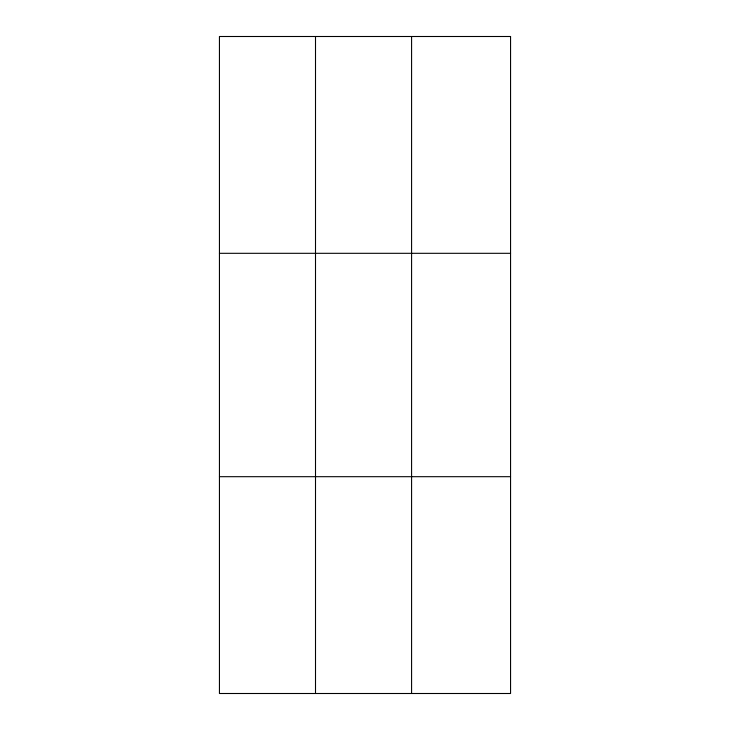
<?xml version="1.0" encoding="UTF-8"?>
<svg xmlns="http://www.w3.org/2000/svg" width="730" height="730" viewBox="0 0 730 730"><rect width="100%" height="100%" fill="white"/><g stroke="black" fill="none" stroke-linecap="round" stroke-linejoin="round"><path stroke-width="1.09" d="M315.506 36.5L315.506 693.5M411.583 36.5L411.583 693.5M219.438 253.31L510.562 253.31M219.438 476.69L510.562 476.69M510.562 36.5L510.562 693.5L219.438 693.5L219.438 36.5L510.562 36.5"/></g></svg>
